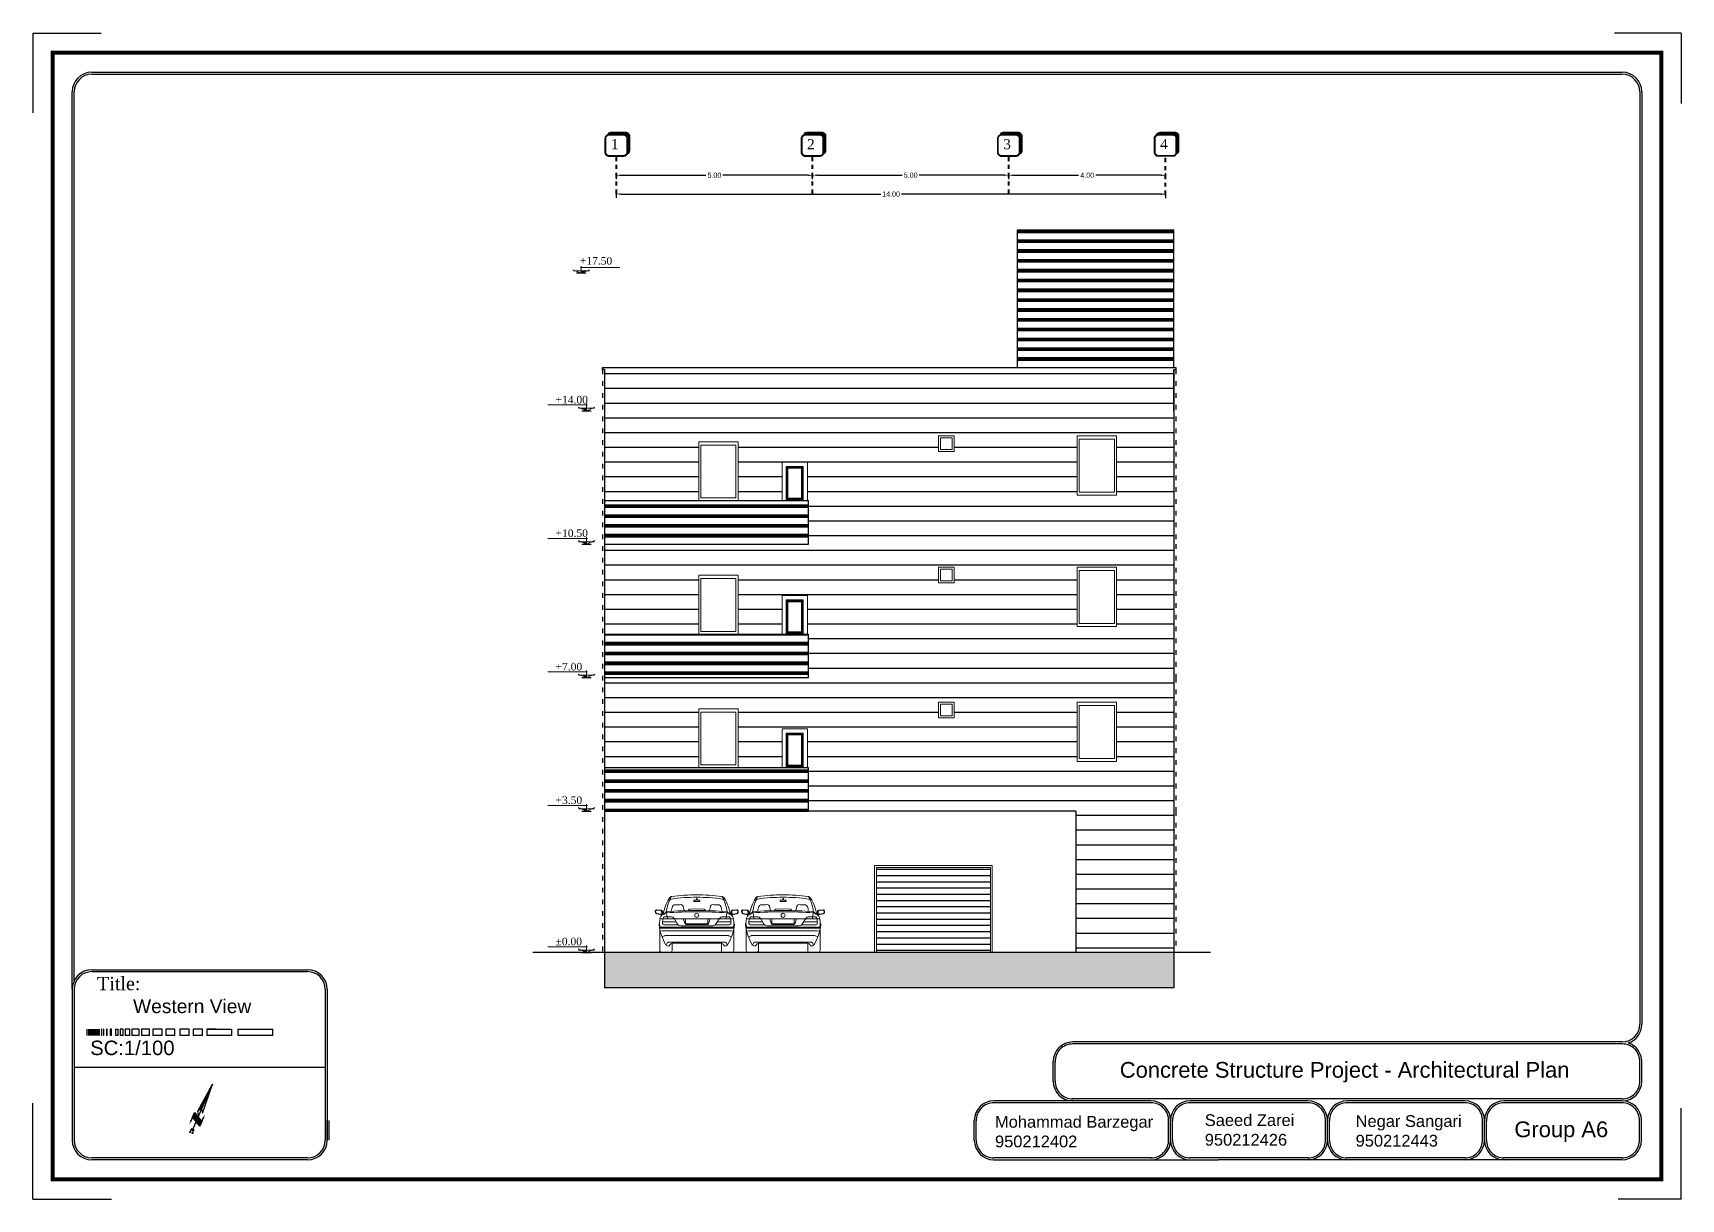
# Model space of a CAD drawing. Header units: metres. Extents: x -1655 to 449, y 40 to 361.
# Drawn here: x 377.55 to 419.55, y 40.48 to 70.18 of the extents above; entities that cross this region are included whole.
import ezdxf

# ---------------------------------------------------------------- set-up
doc = ezdxf.new("R2010")
doc.units = ezdxf.units.M
doc.header["$MEASUREMENT"] = 0
for name, pattern in [('ACAD_ISO03W100', [30, 12, -18]), ('ACAD_ISO10W100', [18, 12, -3, 0, -3]), ('DASHDOT', [1, 0.5, -0.25, 0, -0.25])]:
    doc.linetypes.add(name, pattern=pattern)
for name, color, linetype in [('2', 2, 'Continuous'), ('hatch', 8, 'Continuous'), ('rigidity', 3, 'Continuous'), ('TEXT', 3, 'Continuous')]:
    doc.layers.add(name, color=color, linetype=linetype)
for name, color, linetype, lineweight in [('dimention', 2, 'Continuous', 13), ('Layer1', 1, 'Continuous', 40), ('Layer3', 144, 'Continuous', 15), ('Layer4', 252, 'Continuous', 25), ('Layer5', 31, 'Continuous', 9)]:
    doc.layers.add(name, color=color, linetype=linetype, lineweight=lineweight)
doc.styles.get("Standard").update_dxf_attribs({"font": 'arial.ttf'})
doc.styles.add('style1', font='arial.ttf')
doc.styles.add('TIMES NEW ROMAN', font='times.ttf', dxfattribs={"height": 0.2})
doc.dimstyles.new('sitting', dxfattribs={"dimtxt": 0.13, "dimasz": 0.12, "dimexe": 0.05, "dimexo": 0.05, "dimgap": 0.05, "dimtad": 0, "dimzin": 0, "dimdsep": 46, "dimtxsty": 'style1', "dimcen": 0, "dimazin": 0, "dimtm": 1e-09, "dimtfac": 1, "dimtofl": 0, "dimtmove": 1, "dimatfit": 3, "dimldrblk": 'DOT', "dimfxl": 0.1, "dimfxlon": 1, "dimtolj": 1, "dimtzin": 0, "dimarcsym": 0})

# ---------------------------------------------------------------- blocks, each defined once
blk = doc.blocks.new('wq')
at = {"layer": '2', "ltscale": 0.1}
for points in [[(2621.03, 1874.02, 1), (2620.96, 1874.02, 1)], [(2621.06, 1874.19, 1), (2621.1, 1874.19, 1)], [(2621.2, 1874.02, 1), (2621.13, 1874.02, 1)]]:
    blk.add_hatch(color=256, dxfattribs=at).paths.add_polyline_path(points)
at = {"color": 2}
for p, q in [((2620.91, 1875.48), (2621.08, 1877.49)), ((2621.04, 1875.64), (2621.06, 1877.21)), ((2621.08, 1877.49), (2621.06, 1875.64)), ((2621.25, 1875.48), (2621.08, 1877.49)), ((2620.97, 1875.6), (2620.98, 1876.27)), ((2621.03, 1876.92), (2621, 1875.63)), ((2620.95, 1875.88), (2620.95, 1875.56))]:
    blk.add_line(p, q, dxfattribs=at)
at = {"color": 3}
for p, q in [((2621, 1874.02), (2621, 1874.31)), ((2621.16, 1874.02), (2621.16, 1874.31))]:
    blk.add_line(p, q, dxfattribs=at)
at = {"color": 2}
blk.add_arc((2621.08, 1875.48), 0.168, 0, 270, dxfattribs=at)
at = {"layer": '2', "ltscale": 0.1}
blk.add_line((2621.08, 1874.19), (2621.08, 1877.49), dxfattribs=at)
at = {"layer": '2', "color": 4, "ltscale": 0.1}
for p, q in [((2620.74, 1875.31), (2621.42, 1874.97)), ((2620.74, 1874.97), (2620.74, 1875.31)), ((2620.79, 1875.28), (2620.74, 1875.23)), ((2620.83, 1875.27), (2620.74, 1875.18)), ((2620.81, 1875.27), (2620.74, 1875.21)), ((2620.84, 1875.26), (2620.74, 1875.16)), ((2620.86, 1875.25), (2620.74, 1875.14)), ((2620.87, 1875.24), (2620.74, 1875.11)), ((2620.89, 1875.23), (2620.74, 1875.09)), ((2620.91, 1875.23), (2620.74, 1875.07)), ((2620.92, 1875.22), (2620.74, 1875.04)), ((2620.94, 1875.21), (2620.74, 1875.02)), ((2620.97, 1875.2), (2620.74, 1874.97)), ((2620.95, 1875.2), (2620.74, 1874.99)), ((2621.42, 1874.64), (2620.74, 1874.97)), ((2620.74, 1874.97), (2620.74, 1874.64)), ((2620.98, 1875.19), (2620.76, 1874.96)), ((2621, 1875.18), (2620.78, 1874.96)), ((2621.02, 1875.17), (2620.79, 1874.95)), ((2621.03, 1875.16), (2620.81, 1874.94)), ((2621.05, 1875.16), (2620.82, 1874.93)), ((2621.06, 1875.15), (2620.84, 1874.92)), ((2621.08, 1875.14), (2620.86, 1874.92)), ((2621.1, 1875.13), (2620.87, 1874.91)), ((2621.11, 1875.12), (2620.89, 1874.9)), ((2621.13, 1875.12), (2620.9, 1874.89)), ((2621.14, 1875.11), (2620.92, 1874.88)), ((2621.16, 1875.1), (2620.93, 1874.88)), ((2621.17, 1875.09), (2620.95, 1874.87)), ((2621.19, 1875.08), (2620.97, 1874.86)), ((2621.21, 1875.08), (2620.98, 1874.85)), ((2621.22, 1875.07), (2621, 1874.84)), ((2621.24, 1875.06), (2621.01, 1874.84)), ((2621.25, 1875.05), (2621.03, 1874.83)), ((2621.27, 1875.04), (2621.05, 1874.82)), ((2621.29, 1875.04), (2621.06, 1874.81)), ((2621.08, 1875.14), (2621.08, 1875.14)), ((2621.08, 1875.14), (2621.08, 1874.8)), ((2621.3, 1875.03), (2621.08, 1874.8)), ((2621.32, 1875.02), (2621.09, 1874.8)), ((2621.33, 1875.01), (2621.11, 1874.79)), ((2621.35, 1875.01), (2621.12, 1874.78)), ((2621.36, 1875), (2621.14, 1874.77)), ((2621.38, 1874.99), (2621.16, 1874.77)), ((2621.4, 1874.98), (2621.17, 1874.76)), ((2621.41, 1874.97), (2621.19, 1874.75)), ((2621.42, 1874.95), (2621.2, 1874.74)), ((2621.42, 1874.93), (2621.22, 1874.73)), ((2621.42, 1874.91), (2621.24, 1874.73)), ((2621.42, 1874.88), (2621.25, 1874.72)), ((2621.42, 1874.86), (2621.27, 1874.71)), ((2621.42, 1874.97), (2621.42, 1875.31)), ((2621.42, 1874.97), (2621.42, 1874.64)), ((2621.42, 1874.83), (2621.28, 1874.7)), ((2621.42, 1874.81), (2621.3, 1874.69)), ((2621.42, 1874.79), (2621.32, 1874.69)), ((2621.42, 1874.76), (2621.33, 1874.68)), ((2621.42, 1874.74), (2621.35, 1874.67)), ((2621.42, 1874.72), (2621.36, 1874.66)), ((2621.42, 1874.69), (2621.38, 1874.65)), ((2621.42, 1874.67), (2621.39, 1874.65)), ((2621.42, 1874.64), (2621.41, 1874.64))]:
    blk.add_line(p, q, dxfattribs=at)
at = {"layer": '2', "color": 2, "ltscale": 0.1}
for p, q in [((2620.75, 1875.31), (2620.74, 1875.3)), ((2620.76, 1875.3), (2620.74, 1875.28)), ((2620.78, 1875.29), (2620.74, 1875.26))]:
    blk.add_line(p, q, dxfattribs=at)
at = {"layer": '2', "ltscale": 0.1}
for centre, radius in [((2621, 1874.02), 0.0339), ((2621.08, 1874.19), 0.0231), ((2621.16, 1874.02), 0.0339)]:
    blk.add_circle(centre, radius, dxfattribs=at)
at = {"layer": '2', "color": 4, "ltscale": 0.1}
for points in [[(2621.37, 1875.17), (2621.47, 1875.17), (2621.42, 1875.48)], [(2620.79, 1874.77), (2620.69, 1874.77), (2620.74, 1874.47)]]:
    blk.add_solid(points, dxfattribs=at)
blk = doc.blocks.new('kadr behi')
at = {"layer": 'Layer4'}
h = blk.add_hatch(dxfattribs=at)
h.set_pattern_fill('ANSI31', color=256, scale=0.003057, style=0)
h.set_pattern_definition([(45, (4632.100107, 792.904736), (-0.00686302831, 0.00686302831), [])])
h.paths.add_polyline_path([(5022.921, 1987.098), (5022.926, 1987.098), (5022.926, 1987.262), (5022.921, 1987.262)])
for p, q in [((5021.237, 2012.631), (5021.237, 2010.601)), ((5021.237, 2012.631), (5022.978, 2012.631)), ((5063.237, 2012.631), (5061.539, 2012.631)), ((5063.237, 2012.631), (5063.237, 2010.833)), ((5022.737, 2011.631), (5061.737, 2011.631)), ((5022.737, 2011.581), (5061.737, 2011.581)), ((5022.237, 1988.273), (5022.237, 2011.131)), ((5022.287, 1988.491), (5022.287, 2011.131)), ((5062.187, 2011.131), (5062.187, 1987.381)), ((5062.237, 2011.131), (5062.237, 1987.381)), ((5022.737, 1988.773), (5028.237, 1988.773)), ((5022.737, 1988.723), (5028.237, 1988.723)), ((5022.237, 1988.273), (5022.237, 1984.431)), ((5022.287, 1988.273), (5022.287, 1984.431)), ((5028.687, 1988.273), (5028.687, 1984.431)), ((5028.737, 1988.273), (5028.737, 1984.431)), ((5022.614, 1987.262), (5022.614, 1987.098)), ((5022.653, 1987.262), (5022.653, 1987.098)), ((5022.677, 1987.262), (5022.677, 1987.098)), ((5022.696, 1987.262), (5022.696, 1987.098)), ((5022.709, 1987.262), (5022.709, 1987.098)), ((5022.718, 1987.26), (5022.718, 1987.096)), ((5022.726, 1987.262), (5022.726, 1987.098)), ((5022.73, 1987.262), (5022.73, 1987.098)), ((5022.736, 1987.262), (5022.736, 1987.098)), ((5022.74, 1987.262), (5022.74, 1987.098)), ((5022.744, 1987.262), (5022.744, 1987.098)), ((5022.747, 1987.262), (5022.747, 1987.098)), ((5022.749, 1987.262), (5022.749, 1987.098)), ((5022.751, 1987.262), (5022.751, 1987.098)), ((5022.753, 1987.262), (5022.753, 1987.098)), ((5022.755, 1987.262), (5022.755, 1987.098)), ((5022.756, 1987.262), (5022.756, 1987.098)), ((5022.757, 1987.262), (5022.757, 1987.098)), ((5022.758, 1987.262), (5022.758, 1987.098)), ((5022.76, 1987.262), (5022.76, 1987.098)), ((5022.761, 1987.262), (5022.761, 1987.098)), ((5022.763, 1987.262), (5022.763, 1987.098)), ((5022.764, 1987.262), (5022.764, 1987.098)), ((5022.766, 1987.262), (5022.766, 1987.098)), ((5022.768, 1987.262), (5022.768, 1987.098)), ((5022.769, 1987.262), (5022.769, 1987.098)), ((5022.771, 1987.262), (5022.771, 1987.098)), ((5022.772, 1987.262), (5022.772, 1987.098)), ((5022.774, 1987.262), (5022.774, 1987.098)), ((5022.774, 1987.262), (5022.774, 1987.098)), ((5022.776, 1987.262), (5022.776, 1987.098)), ((5022.777, 1987.262), (5022.777, 1987.098)), ((5022.779, 1987.262), (5022.779, 1987.098)), ((5022.782, 1987.262), (5022.782, 1987.098)), ((5022.784, 1987.262), (5022.784, 1987.098)), ((5022.787, 1987.262), (5022.787, 1987.098)), ((5022.791, 1987.262), (5022.791, 1987.098)), ((5022.795, 1987.262), (5022.795, 1987.098)), ((5022.802, 1987.262), (5022.802, 1987.098)), ((5022.811, 1987.262), (5022.811, 1987.098)), ((5022.819, 1987.262), (5022.819, 1987.098)), ((5022.829, 1987.262), (5022.829, 1987.098)), ((5022.846, 1987.262), (5022.846, 1987.098)), ((5022.859, 1987.262), (5022.859, 1987.098)), ((5022.878, 1987.262), (5022.878, 1987.098)), ((5022.926, 1987.262), (5022.926, 1987.098)), ((5022.995, 1987.098), (5022.984, 1987.098)), ((5023.044, 1987.098), (5023.033, 1987.098)), ((5023.13, 1987.098), (5023.114, 1987.098)), ((5023.241, 1987.098), (5023.205, 1987.098)), ((5023.399, 1987.098), (5023.346, 1987.098)), ((5023.54, 1987.098), (5023.458, 1987.098)), ((5023.707, 1987.098), (5023.59, 1987.098)), ((5023.941, 1987.098), (5023.758, 1987.098)), ((5024.206, 1987.098), (5024.002, 1987.098)), ((5024.532, 1987.098), (5024.295, 1987.098)), ((5024.856, 1987.098), (5024.62, 1987.098)), ((5025.218, 1987.098), (5024.982, 1987.098)), ((5025.558, 1987.098), (5025.321, 1987.098)), ((5025.558, 1987.098), (5025.558, 1987.262)), ((5025.668, 1987.262), (5026.294, 1987.262)), ((5026.294, 1987.098), (5025.668, 1987.098)), ((5026.202, 1987.262), (5026.294, 1987.262)), ((5026.294, 1987.262), (5026.294, 1987.098)), ((5026.459, 1987.262), (5027.353, 1987.262)), ((5026.459, 1987.262), (5027.353, 1987.262)), ((5026.459, 1987.262), (5026.459, 1987.098)), ((5027.353, 1987.098), (5026.459, 1987.098)), ((5027.353, 1987.098), (5027.353, 1987.262)), ((5061.737, 1986.881), (5047.723, 1986.881)), ((5061.737, 1986.931), (5047.737, 1986.931)), ((5028.687, 1986.282), (5022.287, 1986.282)), ((5047.237, 1985.931), (5047.237, 1986.431)), ((5047.287, 1985.931), (5047.287, 1986.431)), ((5062.187, 1985.931), (5062.187, 1986.431)), ((5062.237, 1985.931), (5062.237, 1986.431)), ((5021.237, 1982.931), (5021.237, 1985.369)), ((5049.728, 1985.431), (5045.727, 1985.431)), ((5049.741, 1985.381), (5045.727, 1985.381)), ((5061.737, 1985.481), (5047.723, 1985.481)), ((5053.741, 1985.381), (5050.714, 1985.381)), ((5053.728, 1985.431), (5050.728, 1985.431)), ((5057.741, 1985.381), (5054.714, 1985.381)), ((5057.728, 1985.431), (5054.728, 1985.431)), ((5061.741, 1985.381), (5058.714, 1985.381)), ((5061.728, 1985.431), (5058.728, 1985.431)), ((5028.737, 1984.431), (5028.737, 1984.931)), ((5028.787, 1984.431), (5028.787, 1984.931)), ((5045.227, 1984.431), (5045.227, 1984.931)), ((5045.277, 1984.441), (5045.277, 1984.921)), ((5050.178, 1984.431), (5050.178, 1984.931)), ((5050.228, 1984.431), (5050.228, 1984.931)), ((5050.278, 1984.431), (5050.278, 1984.931)), ((5054.178, 1984.431), (5054.178, 1984.931)), ((5054.228, 1984.431), (5054.228, 1984.931)), ((5054.278, 1984.431), (5054.278, 1984.931)), ((5058.178, 1984.431), (5058.178, 1984.931)), ((5058.228, 1984.431), (5058.228, 1984.931)), ((5058.278, 1984.431), (5058.278, 1984.931)), ((5062.178, 1984.431), (5062.178, 1984.931)), ((5062.228, 1984.431), (5062.228, 1984.931)), ((5063.237, 1982.931), (5063.237, 1985.245)), ((5028.237, 1983.981), (5022.737, 1983.981)), ((5028.237, 1983.931), (5022.737, 1983.931)), ((5049.741, 1983.981), (5045.727, 1983.981)), ((5045.727, 1983.931), (5050.499, 1983.931)), ((5050.499, 1983.931), (5051.45, 1983.931)), ((5053.741, 1983.981), (5050.714, 1983.981)), ((5058.803, 1983.931), (5051.45, 1983.931)), ((5057.741, 1983.981), (5054.714, 1983.981)), ((5061.728, 1983.931), (5055.582, 1983.931)), ((5061.741, 1983.981), (5058.714, 1983.981)), ((5063.237, 1982.931), (5063.237, 1983.931)), ((5021.237, 1982.931), (5023.237, 1982.931)), ((5063.237, 1982.931), (5061.632, 1982.931))]:
    blk.add_line(p, q, dxfattribs=at)
at = {"layer": 'Layer4', "const_width": 0.1}
blk.add_lwpolyline([(5021.737, 2012.131), (5062.737, 2012.131), (5062.737, 1983.431), (5021.737, 1983.431)], close=True, dxfattribs=at)
at = {"layer": 'Layer4'}
blk.add_lwpolyline([(5022.926, 1987.262), (5022.921, 1987.262), (5022.921, 1987.098), (5022.926, 1987.098)], close=True, dxfattribs=at)
for points in [[(5022.995, 1987.098), (5022.995, 1987.262), (5022.984, 1987.262), (5022.984, 1987.098)], [(5023.044, 1987.098), (5023.044, 1987.262), (5023.033, 1987.262), (5023.033, 1987.098)], [(5023.13, 1987.098), (5023.13, 1987.262), (5023.114, 1987.262), (5023.114, 1987.098)], [(5023.241, 1987.098), (5023.241, 1987.262), (5023.205, 1987.262), (5023.205, 1987.098)], [(5023.346, 1987.098), (5023.346, 1987.262), (5023.399, 1987.262), (5023.399, 1987.098)], [(5023.54, 1987.098), (5023.54, 1987.262), (5023.458, 1987.262), (5023.458, 1987.098)], [(5023.707, 1987.098), (5023.707, 1987.262), (5023.59, 1987.262), (5023.59, 1987.098)], [(5023.941, 1987.098), (5023.941, 1987.262), (5023.758, 1987.262), (5023.758, 1987.098)], [(5024.206, 1987.098), (5024.206, 1987.262), (5024.002, 1987.262), (5024.002, 1987.098)], [(5024.532, 1987.098), (5024.532, 1987.262), (5024.295, 1987.262), (5024.295, 1987.098)], [(5024.856, 1987.098), (5024.856, 1987.262), (5024.62, 1987.262), (5024.62, 1987.098)], [(5025.218, 1987.098), (5025.218, 1987.262), (5024.982, 1987.262), (5024.982, 1987.098)], [(5025.558, 1987.262), (5025.321, 1987.262), (5025.321, 1987.098)], [(5025.904, 1987.262), (5025.668, 1987.262), (5025.668, 1987.098)]]:
    blk.add_lwpolyline(points, dxfattribs=at)
for centre, radius, start, end in [((5022.737, 2011.131), 0.5, 90, 180), ((5022.737, 2011.131), 0.45, 90, 180), ((5061.737, 2011.131), 0.5, 0, 90), ((5061.737, 2011.131), 0.45, 0, 90), ((5022.737, 1988.273), 0.5, 90, 180), ((5022.737, 1988.273), 0.45, 90, 180), ((5028.237, 1988.273), 0.5, 0, 90), ((5028.237, 1988.273), 0.45, 0, 90), ((5028.237, 1988.273), 0.45, 0, 90), ((5061.737, 1987.381), 0.45, 270, 0), ((5061.737, 1987.381), 0.5, 288.1949, 0), ((5047.737, 1986.431), 0.5, 90, 180), ((5047.73, 1986.438), 0.443, 89.1099, 182.1493), ((5061.744, 1986.438), 0.443, 357.8507, 90.8901), ((5061.737, 1986.431), 0.5, 0, 71.8051), ((5047.737, 1985.931), 0.5, 180, 270), ((5047.73, 1985.925), 0.443, 177.8507, 270.8901), ((5061.744, 1985.925), 0.443, 269.1099, 2.1493), ((5061.737, 1985.931), 0.5, 270, 0), ((5045.727, 1984.931), 0.5, 90, 180), ((5045.72, 1984.938), 0.443, 89.1099, 182.1493), ((5049.728, 1984.931), 0.5, 0, 90), ((5049.735, 1984.938), 0.443, 357.8507, 90.8901), ((5050.728, 1984.931), 0.5, 90, 180), ((5050.721, 1984.938), 0.443, 89.1099, 182.1493), ((5053.728, 1984.931), 0.5, 0, 90), ((5053.735, 1984.938), 0.443, 357.8507, 90.8901), ((5054.728, 1984.931), 0.5, 90, 180), ((5054.721, 1984.938), 0.443, 89.1099, 182.1493), ((5057.728, 1984.931), 0.5, 0, 90), ((5057.735, 1984.938), 0.443, 357.8507, 90.8901), ((5058.728, 1984.931), 0.5, 90, 180), ((5058.721, 1984.938), 0.443, 89.1099, 182.1493), ((5061.728, 1984.931), 0.5, 0, 90), ((5061.735, 1984.938), 0.443, 357.8507, 90.8901), ((5022.737, 1984.431), 0.5, 180, 270), ((5022.737, 1984.431), 0.45, 180, 270), ((5028.237, 1984.431), 0.5, 270, 0), ((5028.237, 1984.431), 0.45, 270, 0), ((5045.727, 1984.431), 0.5, 180, 270), ((5045.72, 1984.425), 0.443, 177.8507, 270.8901), ((5049.735, 1984.425), 0.443, 269.1099, 2.1493), ((5049.728, 1984.431), 0.5, 270, 0), ((5050.728, 1984.431), 0.5, 180, 270), ((5050.721, 1984.425), 0.443, 177.8507, 270.8901), ((5053.735, 1984.425), 0.443, 269.1099, 2.1493), ((5053.728, 1984.431), 0.5, 270, 0), ((5054.728, 1984.431), 0.5, 180, 270), ((5054.721, 1984.425), 0.443, 177.8507, 270.8901), ((5057.735, 1984.425), 0.443, 269.1099, 2.1493), ((5057.728, 1984.431), 0.5, 270, 0), ((5058.728, 1984.431), 0.5, 180, 270), ((5058.721, 1984.425), 0.443, 177.8507, 270.8901), ((5061.735, 1984.425), 0.443, 269.1099, 2.1493), ((5061.728, 1984.431), 0.5, 270, 0)]:
    blk.add_arc(centre, radius, start, end, dxfattribs=at)
at = {"xscale": 0.3868790831738694, "yscale": 0.3868790831738694, "zscale": 0.3868790831738694, "rotation": 336.4714519513668}
blk.add_blockref('wq', (3806.106, 1724.692), dxfattribs=at)
at = {"attachment_point": 1}
for s, insert, char_height, width in [('Mohammad Barzegar\\P950212402', (5045.754, 1985.048), 0.3, 5.8672), ('Saeed Zarei\\P950212426', (5051.1, 1985.091), 0.3, 3.41837), ('Negar Sangari\\P950212443', (5054.944, 1985.067), 0.3, 4.35786), ('Group A6', (5058.989, 1984.907), 0.4, 4.55783)]:
    blk.add_mtext(s, dxfattribs=dict(at, insert=insert, char_height=char_height, width=width))
at = {"layer": 'Layer4'}
blk.add_text('SC:1/100', height=0.3691, dxfattribs=at).set_placement((5022.696, 1986.597))
at = {"layer": 'Layer4', "attachment_point": 1}
for s, insert, char_height, width in [('\\pxql;{\\fTimes New Roman|b0|i0|c0|p18;Title:}', (5022.869, 1988.589), 0.33835, 11.58883), ('\\pxt11;Concrete Structure Project - Architectural Plan', (5048.934, 1986.422), 0.4, 11.6111)]:
    blk.add_mtext(s, dxfattribs=dict(at, insert=insert, char_height=char_height, width=width))
blk = doc.blocks.new('nivoo')
at = {"layer": 'Layer3'}
blk.add_hatch(color=256, dxfattribs=at).paths.add_polyline_path([(1.177, -0.106), (1.326, -0.168), (1.326, -0.106)])
for p, q in [((1.326, -0.168), (1.326, 0.011)), ((1.35, -0.02), (0.342, -0.02)), ((1.326, -0.168), (1.109, -0.077)), ((1.123, -0.106), (1.326, -0.106)), ((1.326, -0.168), (1.542, -0.077)), ((1.528, -0.106), (1.326, -0.106))]:
    blk.add_line(p, q, dxfattribs=at)
at = {"layer": 'Layer4', "linetype": 'DASHDOT'}
blk.add_line((1.209, -0.168), (1.448, -0.168), dxfattribs=at)
blk = doc.blocks.new('axis')
at = {"layer": 'hatch'}
h = blk.add_hatch(dxfattribs=at)
h.set_pattern_fill('ANSI31', color=256, scale=0.003, angle=90)
h.set_pattern_definition([(135, (0, 0), (-0.00673519209, -0.00673519209), [])])
h.paths.add_polyline_path([(767.48, 242.255, 0.414214), (767.384, 242.159), (767.384, 241.79, 0.308343), (767.445, 241.701, -0.09388), (767.438, 241.736), (767.438, 242.105, -0.414214), (767.534, 242.201), (767.903, 242.201, -0.09388), (767.938, 242.194, 0.308343), (767.848, 242.255)])
at = {"layer": 'Layer4'}
blk.add_lwpolyline([(767.938, 242.194, 0.308343), (767.848, 242.255), (767.48, 242.255, 0.414214), (767.384, 242.159), (767.384, 241.79, 0.308343), (767.445, 241.701, 0.308343)], format="xyb", dxfattribs=at)
for points in [[(767.534, 241.64), (767.903, 241.64, 0.414214), (767.999, 241.736), (767.999, 242.105, 0.414214), (767.903, 242.201), (767.534, 242.201, 0.414214), (767.438, 242.105), (767.438, 241.736, 0.414214)], [(767.534, 241.655), (767.903, 241.655, 0.414214), (767.984, 241.736), (767.984, 242.105, 0.414214), (767.903, 242.186), (767.534, 242.186, 0.414214), (767.453, 242.105), (767.453, 241.736, 0.414214)]]:
    blk.add_lwpolyline(points, format="xyb", close=True, dxfattribs=at)
blk = doc.blocks.new('*D382')
at = {"layer": 'DEFPOINTS', "color": 0, "transparency": 16777216}
for p in [(397.42, 66.554), (397.42, 66.072), (402.42, 66.073)]:
    blk.add_point(p, dxfattribs=at)
at = {"layer": 'dimention', "color": 0, "lineweight": -2, "transparency": 16777216}
for p, q in [((397.42, 66.454), (397.42, 66.604)), ((397.54, 66.554), (399.701, 66.554)), ((402.3, 66.554), (400.138, 66.554)), ((402.42, 66.454), (402.42, 66.604))]:
    blk.add_line(p, q, dxfattribs=at)
at = {"layer": 'dimention', "color": 0, "transparency": 16777216}
for points in [[(397.54, 66.574), (397.54, 66.534), (397.42, 66.554)], [(402.3, 66.574), (402.3, 66.534), (402.42, 66.554)]]:
    blk.add_solid(points, dxfattribs=at)
at = {"layer": 'dimention', "color": 0, "transparency": 16777216, "insert": (399.92, 66.554), "char_height": 0.13, "attachment_point": 5, "rotation": 0.0088, "style": 'style1'}
blk.add_mtext('\\A1;5.00', dxfattribs=at)
blk = doc.blocks.new('_Dot')
at = {"color": 0, "linetype": 'ByBlock', "lineweight": -2}
blk.add_line((-0.5, 0), (-1, 0), dxfattribs=at)
at = {"color": 0, "linetype": 'ByBlock', "const_width": 0.5}
blk.add_lwpolyline([(-0.25, 0, 1), (0.25, 0, 1)], format="xyb", close=True, dxfattribs=at)
blk = doc.blocks.new('*D379')
at = {"layer": 'DEFPOINTS', "color": 0, "transparency": 16777216}
for p in [(402.42, 66.552), (402.42, 66.073), (406.42, 66.073)]:
    blk.add_point(p, dxfattribs=at)
at = {"layer": 'dimention', "color": 0, "lineweight": -2, "transparency": 16777216}
for p, q in [((402.42, 66.452), (402.42, 66.602)), ((402.54, 66.552), (404.199, 66.552)), ((406.3, 66.552), (404.641, 66.552)), ((406.42, 66.452), (406.42, 66.602))]:
    blk.add_line(p, q, dxfattribs=at)
at = {"layer": 'dimention', "color": 0, "transparency": 16777216}
for points in [[(402.54, 66.572), (402.54, 66.532), (402.42, 66.552)], [(406.3, 66.572), (406.3, 66.532), (406.42, 66.552)]]:
    blk.add_solid(points, dxfattribs=at)
at = {"layer": 'dimention', "color": 0, "transparency": 16777216, "insert": (404.42, 66.552), "char_height": 0.13, "attachment_point": 5, "rotation": 0.0046, "style": 'style1'}
blk.add_mtext('\\A1;4.00', dxfattribs=at)
blk = doc.blocks.new('*D380')
at = {"layer": 'DEFPOINTS', "color": 0, "transparency": 16777216}
for p in [(392.42, 66.073), (392.42, 65.888), (406.424, 65.886)]:
    blk.add_point(p, dxfattribs=at)
at = {"layer": 'dimention', "color": 0, "lineweight": -2, "transparency": 16777216}
for p, q in [((392.42, 65.973), (392.42, 66.123)), ((392.54, 66.073), (399.159, 66.072)), ((406.304, 66.071), (399.685, 66.072)), ((406.424, 65.971), (406.424, 66.121))]:
    blk.add_line(p, q, dxfattribs=at)
at = {"layer": 'dimention', "color": 0, "transparency": 16777216}
for points in [[(392.54, 66.093), (392.54, 66.053), (392.42, 66.073)], [(406.304, 66.091), (406.304, 66.051), (406.424, 66.071)]]:
    blk.add_solid(points, dxfattribs=at)
at = {"layer": 'dimention', "color": 0, "transparency": 16777216, "insert": (399.422, 66.072), "char_height": 0.13, "attachment_point": 5, "rotation": 359.9919, "style": 'style1'}
blk.add_mtext('\\A1;14.00', dxfattribs=at)
blk = doc.blocks.new('*D381')
at = {"layer": 'DEFPOINTS', "color": 0, "transparency": 16777216}
for p in [(392.42, 66.551), (392.42, 66.073), (397.42, 66.073)]:
    blk.add_point(p, dxfattribs=at)
at = {"layer": 'dimention', "color": 0, "lineweight": -2, "transparency": 16777216}
for p, q in [((392.42, 66.451), (392.42, 66.601)), ((392.54, 66.551), (394.701, 66.551)), ((397.3, 66.551), (395.138, 66.551)), ((397.42, 66.451), (397.42, 66.601))]:
    blk.add_line(p, q, dxfattribs=at)
at = {"layer": 'dimention', "color": 0, "transparency": 16777216}
for points in [[(392.54, 66.571), (392.54, 66.531), (392.42, 66.551)], [(397.3, 66.571), (397.3, 66.531), (397.42, 66.551)]]:
    blk.add_solid(points, dxfattribs=at)
at = {"layer": 'dimention', "color": 0, "transparency": 16777216, "insert": (394.92, 66.551), "char_height": 0.13, "attachment_point": 5, "style": 'style1'}
blk.add_mtext('\\A1;5.00', dxfattribs=at)
blk = doc.blocks.new('ACAR')
for p, q in [((-0.323, 0.823), (-0.349, 0.938)), ((-0.209, 0.849), (-0.222, 0.826)), ((0, 0.867), (-0.193, 0.86)), ((-0.072, 1.086), (-0.077, 1.071)), ((-0.068, 1.059), (0, 1.059)), ((-0.021, 1.093), (-0.067, 1.09)), ((-0.007, 1.127), (-0.009, 1.104)), ((0.068, 1.059), (0, 1.059)), ((0, 0.867), (0.193, 0.86)), ((0.007, 1.127), (0.009, 1.104)), ((0.021, 1.093), (0.067, 1.09)), ((0.072, 1.086), (0.077, 1.071)), ((0.209, 0.849), (0.222, 0.826)), ((0.323, 0.823), (0.349, 0.938)), ((-1.047, 0.812), (-1.042, 0.773)), ((-0.909, 0.827), (-1.026, 0.834)), ((-1.026, 0.755), (-0.909, 0.737)), ((-0.933, 0.616), (-0.937, 0.616)), ((-0.892, 0.752), (-0.895, 0.813)), ((-0.521, 0.537), (-0.872, 0.537)), ((0, 0.62), (-0.857, 0.62)), ((-0.474, 0.465), (-0.829, 0.465)), ((-0.674, 0.671), (-0.813, 0.671)), ((-0.776, 0.794), (-0.767, 0.767)), ((-0.774, 0.803), (-0.772, 0.802)), ((-0.767, 0.767), (-0.749, 0.62)), ((-0.496, 0.496), (-0.568, 0.612)), ((0, 0.439), (-0.409, 0.439)), ((-0.299, 0.492), (-0.345, 0.62)), ((-0.285, 0.502), (-0.285, 0.62)), ((0, 0.489), (-0.272, 0.489)), ((0, 0.476), (-0.271, 0.476)), ((0, 0.62), (0.857, 0.62)), ((0, 0.489), (0.272, 0.489)), ((0, 0.476), (0.271, 0.476)), ((0, 0.439), (0.409, 0.439)), ((0.285, 0.502), (0.285, 0.62)), ((0.299, 0.492), (0.345, 0.62)), ((0.474, 0.465), (0.829, 0.465)), ((0.496, 0.496), (0.568, 0.612)), ((0.521, 0.537), (0.872, 0.537)), ((0.674, 0.671), (0.813, 0.671)), ((0.767, 0.767), (0.749, 0.62)), ((0.776, 0.794), (0.767, 0.767)), ((0.774, 0.803), (0.772, 0.802)), ((0.892, 0.752), (0.895, 0.813)), ((0.909, 0.827), (1.026, 0.834)), ((1.026, 0.755), (0.909, 0.737)), ((0.933, 0.616), (0.937, 0.616)), ((1.047, 0.812), (1.042, 0.773)), ((-0.92, 0.407), (-0.952, 0.401)), ((-0.896, 0.395), (-0.949, 0.385)), ((-0.902, 0.375), (-0.945, 0.366)), ((-0.941, -0.187), (-0.941, 0.346)), ((-0.879, 0.312), (-0.93, 0.299)), ((0, 0.408), (-0.909, 0.408)), ((0, 0.395), (-0.896, 0.395)), ((0, 0.376), (-0.889, 0.376)), ((-0.825, 0.184), (-0.886, 0.161)), ((0, 0.314), (-0.863, 0.314)), ((0, 0.188), (-0.802, 0.188)), ((0, 0.018), (-0.728, 0.018)), ((0, 0), (-0.611, 0)), ((0, 0.408), (0.909, 0.408)), ((0, 0.395), (0.896, 0.395)), ((0, 0.376), (0.889, 0.376)), ((0, 0.314), (0.863, 0.314)), ((0, 0.188), (0.802, 0.188)), ((0, 0.018), (0.728, 0.018)), ((0, 0), (0.611, 0)), ((0.825, 0.184), (0.886, 0.161)), ((0.879, 0.312), (0.93, 0.299)), ((0.896, 0.395), (0.949, 0.385)), ((0.902, 0.375), (0.945, 0.366)), ((0.92, 0.407), (0.952, 0.401)), ((0.941, -0.187), (0.941, 0.346)), ((-0.891, -0.238), (-0.677, -0.238)), ((-0.777, -0.054), (-0.757, -0.002)), ((-0.627, -0.187), (-0.627, -0.002)), ((0.627, -0.187), (0.627, -0.002)), ((0.891, -0.238), (0.677, -0.238)), ((0.777, -0.054), (0.757, -0.002))]:
    blk.add_line(p, q)
for points in [[(-0.902, 0.837), (-1.025, 0.844, 0.464713), (-1.057, 0.811), (-1.052, 0.772, 0.336914), (-1.027, 0.746), (-0.881, 0.722)], [(0.902, 0.837), (1.025, 0.844, -0.464713), (1.057, 0.811), (1.052, 0.772, -0.336914), (1.027, 0.746), (0.881, 0.722)]]:
    blk.add_lwpolyline(points, format="xyb")
for centre, radius, start, end in [((0.25, 0.547), 1.122, 148.2567, 170.3602), ((0.532, 0.586), 1.325, 153.1256, 170.9416), ((-0.598, 1.07), 0.125, 114.2727, 147.9429), ((-0.646, 1.069), 0.0517, 95.3452, 165.4082), ((-0.616, 1.059), 0.125, 98.2803, 107.1446), ((-0.052, -2.876), 4.041, 89.2666, 98.5259), ((0.481, 0.599), 1.148, 163.0809, 169.5558), ((-0.052, -2.816), 4.041, 89.2666, 98.2803), ((-0.569, 0.919), 0.0502, 93.3321, 163.0809), ((-0.009, -8.715), 9.7, 92.3114, 93.3321), ((-0.398, 0.927), 0.0502, 12.7137, 92.3114), ((-0.193, 0.841), 0.0188, 92.1733, 152.6842), ((-0.068, 1.068), 0.00941, 162.4632, 270), ((-0.066, 1.084), 0.00627, 100.9466, 162.4632), ((-0.021, 1.105), 0.0125, 272.7001, 355.9646), ((0, 1.127), 0.00717, 90, 178.4777), ((0.052, -2.816), 4.041, 81.7197, 90.7334), ((0.052, -2.876), 4.041, 81.4741, 90.7334), ((0, 1.127), 0.00717, 1.5223, 90), ((0.021, 1.105), 0.0125, 184.0354, 267.2999), ((0.066, 1.084), 0.00627, 17.5368, 79.0534), ((0.068, 1.068), 0.00941, 270, 17.5368), ((0.193, 0.841), 0.0188, 27.3158, 87.8267), ((0.398, 0.927), 0.0502, 87.6886, 167.2863), ((0.009, -8.715), 9.7, 86.6679, 87.6886), ((0.569, 0.919), 0.0502, 16.9191, 86.6679), ((-0.481, 0.599), 1.148, 10.4442, 16.9191), ((0.616, 1.059), 0.125, 72.8554, 81.7197), ((-0.532, 0.586), 1.325, 9.0584, 26.8744), ((0.598, 1.07), 0.125, 32.0571, 65.7273), ((0.646, 1.069), 0.0517, 14.5918, 84.6548), ((-0.272, 0.538), 1.145, 9.8678, 31.5153), ((-1.027, 0.814), 0.02, 86.8302, 186.4624), ((-1.023, 0.775), 0.02, 186.4624, 260.9399), ((-0.926, 0.464), 0.0351, 130.2778, 186.0921), ((0.354, 0.631), 1.326, 187.3981, 210.552), ((-0.499, 0.498), 0.449, 164.7778, 180.9566), ((-0.509, 0.534), 0.441, 185.5666, 196.9837), ((-0.781, 0.596), 0.158, 118.5134, 172.665), ((-0.875, 0.209), 0.411, 87.3844, 98.0458), ((-0.91, 0.812), 0.015, 2.571, 86.4627), ((-0.907, 0.752), 0.015, 260.9399, 2.571), ((-0.904, 0.807), 0.03, 357.8689, 86.4627), ((-0.882, 0.712), 0.01, 56.7449, 80.9399), ((-0.424, 0.498), 0.449, 160.8185, 178.5407), ((-0.829, 0.509), 0.0439, 178.5407, 270), ((-1.028, 1.064), 0.372, 297.4849, 311.7816), ((-0.813, 0.633), 0.0376, 90, 160.8185), ((-0.788, 0.796), 0.0125, 311.7816, 350.2116), ((-0.772, 0.735), 0.0314, 94.5292, 103.4183), ((-0.009, -8.903), 9.7, 89.9496, 94.5292), ((-0.764, 0.811), 0.0125, 231.1355, 274.4634), ((-0.009, -8.872), 9.7, 89.9496, 94.4634), ((-0.674, 0.546), 0.125, 31.9122, 90), ((-0.409, 0.533), 0.0941, 203.0649, 270), ((-0.271, 0.507), 0.0314, 208.5068, 270), ((-0.272, 0.502), 0.0125, 180, 270), ((0, 0.708), 0.0521, 90, 270), ((0.009, -8.872), 9.7, 85.5366, 90.0504), ((0.009, -8.903), 9.7, 85.4708, 90.0504), ((0, 0.708), 0.0521, 270, 90), ((0.271, 0.507), 0.0314, 270, 331.4932), ((0.272, 0.502), 0.0125, 270, 360), ((0.409, 0.533), 0.0941, 270, 336.9351), ((0.674, 0.546), 0.125, 90, 148.0878), ((0.764, 0.811), 0.0125, 265.5366, 308.8645), ((0.772, 0.735), 0.0314, 76.5817, 85.4708), ((0.788, 0.796), 0.0125, 189.7884, 228.2184), ((1.028, 1.064), 0.372, 228.2184, 242.5151), ((-0.354, 0.631), 1.326, 329.448, 352.6019), ((0.813, 0.633), 0.0376, 19.1815, 90), ((0.829, 0.509), 0.0439, 270, 1.4593), ((0.424, 0.498), 0.449, 1.4593, 19.1815), ((0.781, 0.596), 0.158, 7.335, 61.4866), ((0.875, 0.209), 0.411, 81.9542, 92.6156), ((0.904, 0.807), 0.03, 93.5373, 182.1311), ((0.882, 0.712), 0.01, 99.0601, 123.2551), ((0.907, 0.752), 0.015, 177.429, 279.0601), ((0.91, 0.812), 0.015, 93.5373, 177.429), ((0.509, 0.534), 0.441, 343.0163, 354.4334), ((0.499, 0.498), 0.449, 359.0434, 15.2222), ((0.926, 0.464), 0.0351, 353.9079, 49.7222), ((1.027, 0.814), 0.02, 353.5376, 93.1698), ((1.023, 0.775), 0.02, 279.0601, 353.5376), ((-0.909, 0.345), 0.0627, 90, 99.9837), ((-0.889, 0.314), 0.0627, 90, 101.5164), ((-0.863, 0.251), 0.0627, 90, 104.521), ((-0.802, 0.125), 0.0627, 90, 110.7649), ((-0.728, -0.014), 0.0314, 90, 158.4736), ((-0.611, -0.063), 0.0627, 90, 123.3828), ((0.611, -0.063), 0.0627, 56.6172, 90), ((0.728, -0.014), 0.0314, 21.5264, 90), ((0.802, 0.125), 0.0627, 69.2351, 90), ((0.863, 0.251), 0.0627, 75.479, 90), ((0.889, 0.314), 0.0627, 78.4836, 90), ((0.909, 0.345), 0.0627, 80.0163, 90), ((-0.891, -0.187), 0.0502, 180, 270), ((-0.761, -0.027), 0.0314, 210.552, 238.517), ((-0.685, 0.097), 0.177, 238.517, 260.417), ((-0.713, -0.065), 0.0125, 264.2413, 338.0108), ((-0.547, -0.16), 0.179, 123.3828, 149.7296), ((-0.677, -0.187), 0.0502, 270, 0), ((0.677, -0.187), 0.0502, 180, 270), ((0.547, -0.16), 0.179, 30.2704, 56.6172), ((0.713, -0.065), 0.0125, 201.9892, 275.7587), ((0.685, 0.097), 0.177, 279.583, 301.483), ((0.761, -0.027), 0.0314, 301.483, 329.448), ((0.891, -0.187), 0.0502, 270, 0)]:
    blk.add_arc(centre, radius, start, end)
for points in [[(-0.858, 0.734), (-0.876, 0.742), (-0.875, 0.774), (-0.874, 0.806)], [(0.858, 0.734), (0.876, 0.742), (0.875, 0.774), (0.874, 0.806)]]:
    blk.add_open_spline(points, degree=3)
for points in [[(-0.856, 0.734), (-0.85, 0.732), (-0.836, 0.728), (-0.818, 0.756), (-0.795, 0.762), (-0.779, 0.766)], [(0.856, 0.734), (0.85, 0.732), (0.836, 0.728), (0.818, 0.756), (0.795, 0.762), (0.779, 0.766)]]:
    blk.add_open_spline(points, degree=3, knots=[0, 0, 0, 0, 0.0285739, 0.0606288, 0.1378858, 0.1378858, 0.1378858, 0.1378858])

msp = doc.modelspace()

# ---------------------------------------------------------------- hatches: boundary and pattern name
at = {"ltscale": 0.1}
h = msp.add_hatch(dxfattribs=at)
h.set_pattern_fill('ANSI31', color=252, scale=0.05, angle=315)
h.set_pattern_definition([(0, (369.34003, 48.71696), (6e-17, 0.15875), [])])
h.paths.add_polyline_path([(401.951, 46.767), (399.051, 46.767), (399.051, 48.917), (401.951, 48.917)])
at = {"layer": 'rigidity', "true_color": 0xcd6928}
h = msp.add_hatch(dxfattribs=at)
h.set_pattern_fill('PLAST', color=32)
h.set_pattern_definition([(0, (-48.92947, 0.34371), (0, 0.25), []), (0, (-48.92947, 0.37496), (0, 0.25), []), (0, (-48.92947, 0.40621), (0, 0.25), [])])
h.paths.add_polyline_path([(392.119, 51.455), (397.319, 51.455), (397.319, 50.355), (392.119, 50.355)])
h.paths.add_polyline_path([(392.119, 54.855), (397.319, 54.855), (397.319, 53.755), (392.119, 53.755)])
h.paths.add_polyline_path([(392.119, 58.255), (397.319, 58.255), (397.319, 57.155), (392.119, 57.155)])
h.paths.add_polyline_path([(402.631, 65.155), (406.631, 65.155), (406.631, 61.655), (402.631, 61.655)])
h = msp.add_hatch(dxfattribs=at)
h.set_pattern_fill('ANSI31', color=32, scale=3, angle=135)
h.paths.add_polyline_path([(406.631, 57.155), (406.631, 61.605), (406.681, 61.605), (406.681, 61.655), (392.369, 61.655), (392.069, 61.655), (392.069, 61.605), (392.119, 61.605), (392.119, 58.255), (394.519, 58.255), (394.519, 59.764), (395.526, 59.764), (395.526, 58.255), (396.642, 58.255), (396.642, 59.245), (397.288, 59.245), (397.288, 58.255), (397.319, 58.255), (397.319, 57.155), (392.119, 57.155), (392.119, 54.855), (394.519, 54.855), (394.519, 56.364), (395.526, 56.364), (395.526, 54.855), (396.642, 54.855), (396.642, 55.845), (397.288, 55.845), (397.288, 54.855), (397.319, 54.855), (397.319, 53.755), (392.119, 53.755), (392.119, 51.455), (394.519, 51.455), (394.519, 52.964), (395.526, 52.964), (395.526, 51.455), (396.642, 51.455), (396.642, 52.45), (397.288, 52.45), (397.288, 51.455), (397.319, 51.455), (397.319, 50.355), (404.131, 50.355), (404.131, 46.755), (406.631, 46.755), (406.631, 50.355), (406.631, 53.755)])
h.paths.add_polyline_path([(401.032, 53.129), (401.032, 52.729), (400.632, 52.729), (400.632, 53.129)], flags=16)
h.paths.add_polyline_path([(400.982, 53.079), (400.982, 52.779), (400.682, 52.779), (400.682, 53.079)], flags=0)
h.paths.add_polyline_path([(404.161, 55.059), (404.161, 56.568), (405.169, 56.568), (405.169, 55.059)], flags=16)
h.paths.add_polyline_path([(404.213, 55.137), (404.213, 56.483), (405.111, 56.483), (405.111, 55.137)], flags=0)
h.paths.add_polyline_path([(404.161, 53.129), (405.169, 53.129), (405.169, 51.621), (404.161, 51.621)], flags=16)
h.paths.add_polyline_path([(404.213, 53.044), (405.111, 53.044), (405.111, 51.699), (404.213, 51.699)], flags=0)
h.paths.add_polyline_path([(401.032, 56.168), (400.632, 56.168), (400.632, 56.568), (401.032, 56.568)], flags=16)
h.paths.add_polyline_path([(400.982, 56.218), (400.682, 56.218), (400.682, 56.518), (400.982, 56.518)], flags=0)
h.paths.add_polyline_path([(404.161, 58.405), (404.161, 59.914), (405.169, 59.914), (405.169, 58.405)], flags=16)
h.paths.add_polyline_path([(404.213, 58.483), (404.213, 59.829), (405.111, 59.829), (405.111, 58.483)], flags=0)
h.paths.add_polyline_path([(401.032, 59.514), (400.632, 59.514), (400.632, 59.914), (401.032, 59.914)], flags=16)
h.paths.add_polyline_path([(400.982, 59.564), (400.682, 59.564), (400.682, 59.864), (400.982, 59.864)], flags=0)
at = {"layer": 'rigidity', "true_color": 0x939598}
h = msp.add_hatch(dxfattribs=at)
h.set_pattern_fill('AR-CONC', color=252, scale=0.05)
h.set_pattern_definition([(50, (55.20067, -0.82942), (0.3586301, -0.03137607), [0.0375, -0.4125]), (355, (55.20067, -0.8294), (-0.06937567, 0.37609607), [0.03, -0.33]), (100.45144, (55.23055, -0.83203), (0.28925442, 0.34472), [0.0318701, -0.35057106]), (46.1842, (55.20067, -0.7294), (0.53362067, -0.08275964), [0.05625, -0.61875]), (96.63564, (55.24513, -0.7363), (0.467331, 0.4870593), [0.0478052, -0.5258569]), (351.18416, (55.20067, -0.7294), (0.467331, 0.4870593), [0.045, -0.495]), (21, (55.25067, -0.75442), (0.29845353, -0.20130945), [0.0375, -0.4125]), (326, (55.25067, -0.7544), (0.12165767, 0.36257502), [0.03, -0.33]), (71.45144, (55.27554, -0.7712), (0.4201112, 0.16126558), [0.0318701, -0.35057106]), (37.5, (55.20067, -0.82942), (0.006079928, 0.166446927), [0, -0.326, 0, -0.335, 0, -0.33125]), (7.5, (55.20067, -0.82942), (0.13153477, 0.19720586), [0, -0.191, 0, -0.3185, 0, -0.12625]), (327.5, (55.08917, -0.82942), (0.26691122, -0.011277436), [0, -0.125, 0, -0.39, 0, -0.5175]), (317.5, (55.03917, -0.82942), (0.29159308, 0.05005249), [0, -0.1625, 0, -0.259, 0, -0.3675])])
h.paths.add_polyline_path([(392.119, 46.755), (406.631, 46.755), (406.631, 45.855), (393.219, 45.856), (392.119, 45.855)])

# ---------------------------------------------------------------- linework, layer by layer
at = {"ltscale": 0.1}
for p, q in [((392.069, 61.655), (392.369, 61.655)), ((392.069, 61.605), (392.069, 61.655)), ((392.119, 61.605), (392.119, 61.239)), ((392.119, 61.605), (392.119, 57.155)), ((392.369, 61.655), (406.681, 61.655)), ((404.869, 61.655), (404.869, 61.655)), ((406.631, 61.605), (406.631, 57.155)), ((406.631, 61.605), (406.681, 61.605)), ((406.681, 61.655), (406.681, 61.605)), ((392.119, 57.155), (392.119, 53.755)), ((406.631, 57.155), (406.631, 53.755)), ((392.119, 53.755), (392.119, 50.355)), ((406.631, 53.755), (406.631, 50.355)), ((392.119, 50.355), (392.119, 46.755)), ((404.131, 50.355), (404.131, 46.755)), ((406.631, 50.355), (406.631, 46.755)), ((407.56, 46.755), (390.288, 46.755)), ((392.119, 46.755), (392.119, 45.855)), ((406.631, 46.755), (406.631, 45.855)), ((393.219, 45.855), (392.119, 45.855)), ((406.631, 45.855), (393.219, 45.856))]:
    msp.add_line(p, q, dxfattribs=at)
at = {"color": 64, "linetype": 'ACAD_ISO03W100', "ltscale": 0.01}
for p, q in [((392.069, 61.605), (392.069, 46.755)), ((406.681, 61.605), (406.681, 57.155)), ((406.681, 57.155), (406.681, 53.755)), ((406.681, 53.755), (406.681, 50.355)), ((406.681, 50.355), (406.681, 46.755))]:
    msp.add_line(p, q, dxfattribs=at)
at = {"ltscale": 0.5}
msp.add_line((392.119, 61.605), (392.069, 61.605), dxfattribs=at)
at = {"layer": 'Layer1', "linetype": 'ACAD_ISO10W100', "ltscale": 0.01}
for p, q in [((392.42, 66.073), (392.42, 67.031)), ((397.42, 66.073), (397.42, 67.031)), ((402.42, 66.073), (402.42, 67.031)), ((406.416, 66.041), (406.415, 66.999))]:
    msp.add_line(p, q, dxfattribs=at)
at = {"layer": 'Layer5'}
for p, q in [((394.519, 59.764), (394.519, 58.255)), ((395.526, 59.764), (394.519, 59.764)), ((394.57, 59.679), (394.57, 58.333)), ((395.469, 59.679), (394.57, 59.679)), ((395.469, 59.679), (395.469, 58.333)), ((395.526, 59.764), (395.526, 58.255)), ((404.161, 59.914), (404.161, 58.405)), ((405.169, 59.914), (404.161, 59.914)), ((404.213, 59.829), (404.213, 58.483)), ((405.111, 59.829), (404.213, 59.829)), ((405.111, 59.829), (405.111, 58.483)), ((405.169, 59.914), (405.169, 58.405)), ((396.642, 58.255), (396.642, 59.245)), ((396.642, 59.245), (397.288, 59.245)), ((397.288, 58.255), (397.288, 59.245)), ((396.747, 59.134), (396.747, 58.28)), ((396.747, 59.134), (396.791, 59.09)), ((397.185, 59.134), (396.747, 59.134)), ((396.769, 59.112), (396.769, 58.302)), ((397.163, 59.112), (396.769, 59.112)), ((396.791, 59.09), (396.791, 58.324)), ((397.141, 59.09), (396.791, 59.09)), ((397.185, 59.134), (397.141, 59.09)), ((397.141, 58.324), (397.141, 59.09)), ((397.163, 58.302), (397.163, 59.112)), ((397.185, 59.134), (397.185, 58.28)), ((405.169, 58.405), (404.161, 58.405)), ((405.111, 58.483), (404.213, 58.483)), ((395.526, 58.255), (394.519, 58.255)), ((395.469, 58.333), (394.57, 58.333)), ((396.791, 58.324), (396.747, 58.28)), ((396.747, 58.28), (397.185, 58.28)), ((396.769, 58.302), (397.163, 58.302)), ((396.791, 58.324), (397.141, 58.324)), ((397.141, 58.324), (397.185, 58.28)), ((394.519, 56.364), (394.519, 54.855)), ((395.526, 56.364), (394.519, 56.364)), ((395.526, 56.364), (395.526, 54.855)), ((404.161, 56.568), (404.161, 55.059)), ((405.169, 56.568), (404.161, 56.568)), ((404.213, 56.483), (404.213, 55.137)), ((405.111, 56.483), (404.213, 56.483)), ((405.111, 56.483), (405.111, 55.137)), ((405.169, 56.568), (405.169, 55.059)), ((394.57, 56.279), (394.57, 54.933)), ((395.469, 56.279), (394.57, 56.279)), ((395.469, 56.279), (395.469, 54.933)), ((396.642, 54.855), (396.642, 55.845)), ((396.642, 55.845), (397.288, 55.845)), ((396.747, 55.734), (396.747, 54.88)), ((396.747, 55.734), (396.791, 55.69)), ((397.185, 55.734), (396.747, 55.734)), ((396.769, 55.712), (396.769, 54.902)), ((397.163, 55.712), (396.769, 55.712)), ((396.791, 55.69), (396.791, 54.924)), ((397.141, 55.69), (396.791, 55.69)), ((397.185, 55.734), (397.141, 55.69)), ((397.141, 54.924), (397.141, 55.69)), ((397.163, 54.902), (397.163, 55.712)), ((397.185, 55.734), (397.185, 54.88)), ((397.288, 54.855), (397.288, 55.845)), ((405.169, 55.059), (404.161, 55.059)), ((405.111, 55.137), (404.213, 55.137)), ((395.526, 54.855), (394.519, 54.855)), ((395.469, 54.933), (394.57, 54.933)), ((396.791, 54.924), (396.747, 54.88)), ((396.747, 54.88), (397.185, 54.88)), ((396.769, 54.902), (397.163, 54.902)), ((396.791, 54.924), (397.141, 54.924)), ((397.141, 54.924), (397.185, 54.88)), ((394.519, 52.964), (394.519, 51.455)), ((395.526, 52.964), (394.519, 52.964)), ((395.526, 52.964), (395.526, 51.455)), ((404.161, 53.129), (404.161, 51.621)), ((405.169, 53.129), (404.161, 53.129)), ((404.213, 53.044), (404.213, 51.699)), ((405.111, 53.044), (404.213, 53.044)), ((405.111, 53.044), (405.111, 51.699)), ((405.169, 53.129), (405.169, 51.621)), ((394.57, 52.879), (394.57, 51.533)), ((395.469, 52.879), (394.57, 52.879)), ((395.469, 52.879), (395.469, 51.533)), ((396.642, 51.455), (396.642, 52.45)), ((396.642, 52.45), (397.288, 52.45)), ((396.747, 52.339), (396.747, 51.485)), ((396.747, 52.339), (396.791, 52.295)), ((397.185, 52.339), (396.747, 52.339)), ((396.769, 52.317), (396.769, 51.507)), ((397.163, 52.317), (396.769, 52.317)), ((396.791, 52.295), (396.791, 51.529)), ((397.141, 52.295), (396.791, 52.295)), ((397.185, 52.339), (397.141, 52.295)), ((397.141, 51.529), (397.141, 52.295)), ((397.163, 51.507), (397.163, 52.317)), ((397.185, 52.339), (397.185, 51.485)), ((397.288, 51.455), (397.288, 52.45)), ((405.111, 51.699), (404.213, 51.699)), ((395.526, 51.455), (394.519, 51.455)), ((395.469, 51.533), (394.57, 51.533)), ((396.791, 51.529), (396.747, 51.485)), ((396.747, 51.485), (397.185, 51.485)), ((396.769, 51.507), (397.163, 51.507)), ((396.791, 51.529), (397.141, 51.529)), ((397.141, 51.529), (397.185, 51.485)), ((405.169, 51.621), (404.161, 51.621)), ((402.001, 48.967), (399.001, 48.967)), ((399.001, 48.967), (399.001, 46.755)), ((399.051, 48.917), (399.051, 46.767)), ((401.951, 48.917), (399.051, 48.917)), ((401.951, 48.917), (401.951, 46.767)), ((402.001, 48.967), (402.001, 46.755))]:
    msp.add_line(p, q, dxfattribs=at)
for points in [[(400.632, 59.514), (401.032, 59.514), (401.032, 59.914), (400.632, 59.914), (400.632, 59.514)], [(400.632, 56.168), (401.032, 56.168), (401.032, 56.568), (400.632, 56.568), (400.632, 56.168)], [(400.632, 52.729), (401.032, 52.729), (401.032, 53.129), (400.632, 53.129), (400.632, 52.729)]]:
    msp.add_lwpolyline(points, dxfattribs=at)
for points in [[(400.682, 59.564), (400.982, 59.564), (400.982, 59.864), (400.682, 59.864)], [(400.682, 56.218), (400.982, 56.218), (400.982, 56.518), (400.682, 56.518)], [(400.682, 52.779), (400.982, 52.779), (400.982, 53.079), (400.682, 53.079)]]:
    msp.add_lwpolyline(points, close=True, dxfattribs=at)
at = {"layer": 'rigidity', "color": 0}
for p, q in [((406.631, 65.155), (402.631, 65.155)), ((402.631, 65.155), (402.631, 61.655)), ((406.631, 61.655), (406.631, 65.155)), ((406.631, 60.555), (406.631, 61.605)), ((397.319, 58.255), (392.119, 58.255)), ((397.319, 57.155), (397.319, 58.255)), ((392.119, 57.155), (397.319, 57.155)), ((397.319, 54.855), (392.119, 54.855)), ((397.319, 53.755), (397.319, 54.855)), ((392.119, 53.755), (397.319, 53.755)), ((397.319, 51.455), (392.119, 51.455)), ((397.319, 50.355), (397.319, 51.455)), ((392.119, 50.355), (397.319, 50.355)), ((404.131, 50.355), (392.119, 50.355))]:
    msp.add_line(p, q, dxfattribs=at)

# ---------------------------------------------------------------- block references
msp.add_blockref('kadr behi', (-4643.684, -1942.456))
at = {"layer": 'Layer1', "xscale": -1, "rotation": 0.008750763623961433}
for p in [(1160.175, -174.491), (1165.175, -174.491), (1170.175, -174.491), (1174.171, -174.489)]:
    msp.add_blockref('axis', p, dxfattribs=at)
at = {"layer": 'Layer5'}
for p in [(394.469, 46.996), (396.67, 46.996)]:
    msp.add_blockref('ACAR', p, dxfattribs=at)
at = {"layer": 'TEXT', "xscale": -1}
msp.add_blockref('nivoo', (392.852, 64.223), dxfattribs=at)
at = {"layer": 'TEXT'}
for p in [(390.334, 60.723), (390.334, 57.323), (390.334, 53.923), (390.334, 50.523), (390.334, 46.923)]:
    msp.add_blockref('nivoo', p, dxfattribs=at)

# ---------------------------------------------------------------- texts
at = {"color": 6, "insert": (380.104, 45.561), "char_height": 0.34965, "attachment_point": 1}
msp.add_mtext_dynamic_manual_height_columns('Western View', width=8.88861, gutter_width=1.25, heights=[0], dxfattribs=at)
at = {"layer": 'TEXT', "color": 9, "true_color": 0xc7c8ca, "char_height": 0.256, "attachment_point": 3, "rotation": 0.0088, "style": 'TIMES NEW ROMAN'}
for s, insert in [('1', (392.475, 67.472)), ('2', (397.475, 67.472)), ('3', (402.475, 67.472)), ('4', (406.472, 67.474))]:
    msp.add_mtext_dynamic_manual_height_columns(s, width=0.30135, gutter_width=12.5, heights=[0], dxfattribs=dict(at, insert=insert))
at = {"layer": 'TEXT', "ltscale": 0.2, "char_height": 0.2697, "width": 1.95401}
for s, insert, attachment_point in [('{\\fTimes New Roman|b0|i0|c0|p18;\\H0.72x;+17.50}', (392.315, 64.271), 9), ('{\\fTimes New Roman|b0|i0|c0|p18;\\H0.72x;+14.00}', (390.871, 60.734), 7), ('{\\fTimes New Roman|b0|i0|c0|p18;\\H0.72x;+10.50}', (390.871, 57.334), 7), ('{\\fTimes New Roman|b0|i0|c0|p18;\\H0.72x;+7.00}', (390.871, 53.934), 7), ('{\\fTimes New Roman|b0|i0|c0|p18;\\H0.72x;+3.50}', (390.871, 50.534), 7), ('{\\fTimes New Roman|b0|i0|c0|p18;\\H0.72x;%%P0.00}', (390.871, 46.934), 7)]:
    msp.add_mtext(s, dxfattribs=dict(at, insert=insert, attachment_point=attachment_point))

# ---------------------------------------------------------------- dimensions: what is measured, and where the dimension line sits
at = {"layer": 'dimention', "color": 9, "true_color": 0xc7c8ca}
for p1, p2, distance, picture, middle in [((397.42, 66.073), (392.42, 66.073), -0.478, '*D381', (394.92, 66.551)), ((402.42, 66.073), (397.42, 66.072), -0.481, '*D382', (399.92, 66.554)), ((406.42, 66.073), (402.42, 66.073), -0.479, '*D379', (404.42, 66.552)), ((406.424, 65.886), (392.42, 65.888), -0.185, '*D380', (399.422, 66.072))]:
    dim = msp.add_aligned_dim(p1=p1, p2=p2, distance=distance, dimstyle='sitting', override={"dimarcsym": 1}, dxfattribs=at)
    dim.commit()
    dim.dimension.update_dxf_attribs({"geometry": picture, "text_midpoint": middle})

doc.saveas('drawing.dxf')
